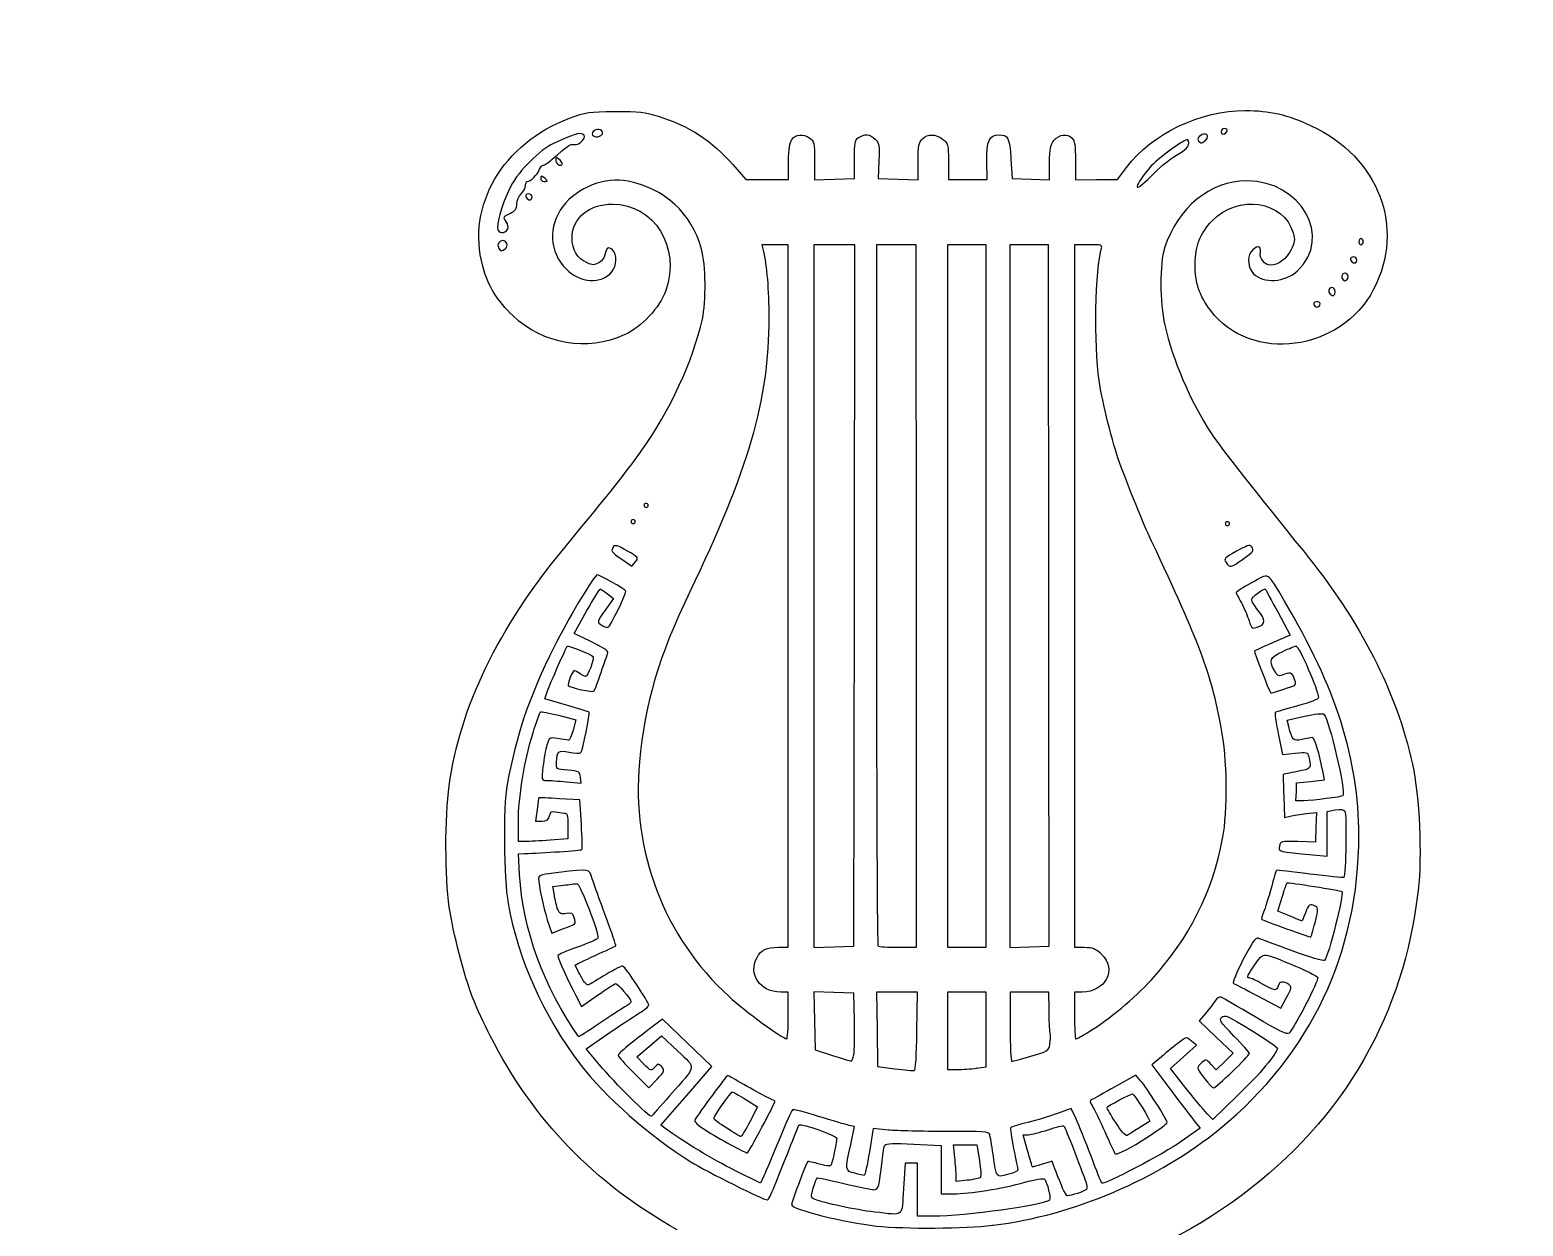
# Model space of a CAD drawing. Header units: millimetres. Extents: x 89 to 151, y 168 to 272.
# Drawn here: x 109.34 to 116.79, y 250.36 to 256.32 of the extents above; entities that cross this region are included whole.
import ezdxf

# ---------------------------------------------------------------- set-up
doc = ezdxf.new("R2010")
doc.units = ezdxf.units.MM
doc.layers.add('Layer_1', color=7, linetype='CONTINUOUS')

msp = doc.modelspace()

# ---------------------------------------------------------------- linework, layer by layer
at = {"layer": 'Layer_1', "color": 7}
for points in [[(112.19042, 255.800359), (112.19112, 255.800539)], [(115.20306, 255.774549), (115.20366, 255.774689)], [(115.3086, 255.817869), (115.3082, 255.818059)], [(115.05633, 255.698087), (115.05694, 255.698085)], [(111.99341, 255.6562), (111.99181, 255.6562)], [(112.84249, 255.651042), (112.90789, 255.575832), (113.01462, 255.575832), (113.1213, 255.575832), (113.1213, 255.664982)], [(113.2507, 255.671301), (113.2507, 255.574991), (113.3501, 255.578091), (113.4495, 255.581191), (113.4495, 255.675911)], [(113.5715, 255.669213), (113.5685, 255.581223), (113.6679, 255.578123), (113.7673, 255.575023), (113.7673, 255.666833)], [(113.91832, 255.666478), (113.91832, 255.575808), (114.01542, 255.575808), (114.11252, 255.575808), (114.11052, 255.667578)], [(114.22982, 255.680336), (114.23582, 255.580896), (114.32952, 255.577696), (114.42332, 255.574596), (114.42332, 255.659966)], [(114.55202, 255.67115), (114.55202, 255.57538), (114.65674, 255.575928), (114.76146, 255.576476), (114.80676, 255.636086)], [(111.84203, 255.489861), (111.84163, 255.489851)], [(111.71892, 255.328768), (111.72013, 255.328672)], [(113.07036, 251.746839), (113.11946, 251.746839), (113.11946, 253.49902), (113.11946, 255.251234), (113.05386, 255.251234), (112.98826, 255.251234), (112.99526, 255.223314)], [(113.75893, 253.498897), (113.75847, 255.251112), (113.65907, 255.251112), (113.55967, 255.251113), (113.55967, 253.505669)], [(114.41816, 254.796551), (114.41838, 255.251113), (114.32178, 255.251113), (114.22528, 255.251113), (114.22528, 253.498516), (114.22528, 251.745921), (114.32328, 251.749021), (114.42128, 251.752121), (114.42016, 253.046876)], [(114.61678, 255.251266), (114.54668, 255.251266), (114.54668, 253.499052), (114.54668, 251.746836), (114.59608, 251.746836)], [(111.70984, 255.231822), (111.70974, 255.232032)], [(115.95577, 255.174922), (115.95527, 255.174912)], [(115.91297, 255.094202), (115.91217, 255.094242)], [(115.77317, 254.957172), (115.77237, 254.957132)], [(115.84777, 255.017492), (115.84737, 255.017462)], [(112.3151, 253.724598), (112.3162, 253.724518)], [(112.2895, 253.682298), (112.34, 253.647088), (112.3574, 253.668828)], [(115.38801, 253.682598), (115.38691, 253.682618)], [(112.21768, 253.510567), (112.24828, 253.487137), (112.20678, 253.428297)], [(113.66747, 251.746654), (113.75977, 251.746654), (113.75893, 253.498897)], [(112.13838, 253.269909), (112.05118, 253.311389), (112.11368, 253.422736)], [(115.56299, 253.416614), (115.62359, 253.303788), (115.53519, 253.265098)], [(112.01409, 252.954698), (111.90471, 252.986768), (111.91881, 253.025298)], [(111.97371, 252.903834), (112.05931, 252.881744), (112.04691, 252.829554)], [(115.61617, 252.848776), (115.60817, 252.879366), (115.69497, 252.898866)], [(115.56365, 252.812466), (115.58565, 252.709253), (115.64805, 252.715353)], [(112.01361, 252.572673), (112.08671, 252.566173), (112.08371, 252.595643)], [(115.65417, 252.522549), (115.65417, 252.567089), (115.72467, 252.574289), (115.79497, 252.581489), (115.78697, 252.618679)], [(115.59125, 252.499863), (115.59425, 252.394696), (115.62315, 252.400696)], [(115.69207, 252.47812), (115.65177, 252.47792), (115.65417, 252.522549)], [(111.86753, 252.434298), (111.85953, 252.375888), (111.89023, 252.375888)], [(112.08782, 252.360946), (112.08082, 252.482838), (111.97877, 252.488038)], [(115.70365, 252.413376), (115.75465, 252.419976), (115.75165, 252.345776), (115.74865, 252.271586), (115.66125, 252.273886)], [(115.73544, 252.207736), (115.80764, 252.201036), (115.80764, 252.312922), (115.80764, 252.42493), (115.84684, 252.43183)], [(111.80811, 252.274568), (111.77351, 252.274507), (111.77351, 252.373547)], [(112.02043, 252.352008), (112.02043, 252.287468), (111.93163, 252.281068)], [(111.7795, 252.109547), (111.7735, 252.213664), (111.8042, 252.214436)], [(111.95302, 252.006424), (111.94602, 252.049504), (111.99802, 252.056204)], [(115.61974, 251.903163), (115.56114, 251.927693), (115.58324, 251.997133)], [(111.91782, 251.884464), (111.93972, 251.817984), (111.99562, 251.838884)], [(112.05784, 251.510512), (112.08874, 251.451892), (112.16814, 251.507412)], [(113.11938, 251.406565), (113.11938, 251.523346), (113.08128, 251.523346)], [(113.45001, 251.38115), (113.44701, 251.51828), (113.34741, 251.52138), (113.24781, 251.52448), (113.25081, 251.380196), (113.25381, 251.235907), (113.34021, 251.207927)], [(113.76138, 251.328664), (113.76438, 251.523362), (113.66186, 251.523362), (113.55934, 251.523362), (113.56234, 251.337983), (113.56534, 251.152606), (113.65174, 251.141236)], [(114.05769, 251.143827), (114.10729, 251.150227), (114.10729, 251.336766), (114.10729, 251.523303), (114.01079, 251.523303), (113.91429, 251.523303), (113.91429, 251.330305), (113.91429, 251.137308), (113.96159, 251.137308)], [(114.42027, 251.43448), (114.41944, 251.52337), (114.32284, 251.52337), (114.22624, 251.52337), (114.22624, 251.350688)], [(114.58528, 251.523383), (114.54718, 251.523383), (114.54718, 251.406568)], [(115.46317, 251.503343), (115.57594, 251.443323), (115.60484, 251.495903)], [(112.51007, 250.840417), (112.48477, 250.858827), (112.61203, 251.005521), (112.73926, 251.152212), (112.61547, 251.270502), (112.49171, 251.388793), (112.43261, 251.343613)], [(113.11991, 251.406533), (113.11938, 251.406565)], [(115.20034, 251.416678), (115.16944, 251.379618), (115.25444, 251.299108), (115.33944, 251.218598), (115.29664, 251.177308), (115.25384, 251.136018), (115.22884, 251.163068)], [(112.17874, 251.160527), (112.11164, 251.240077), (112.21935, 251.314567)], [(112.39992, 251.163776), (112.36362, 251.199666), (112.42592, 251.252506), (112.48822, 251.305336), (112.56862, 251.229456)], [(113.76164, 251.328467), (113.76138, 251.328664)], [(114.62078, 251.326594), (114.62091, 251.326595)], [(115.10991, 251.035648), (115.02591, 251.141535), (115.09131, 251.200325), (115.15671, 251.259115), (115.13111, 251.279395)], [(113.44701, 251.211357), (113.44701, 251.211007)], [(114.33034, 251.203576), (114.32937, 251.203607)], [(114.99091, 251.209618), (114.93301, 251.160018), (115.02771, 251.034352)], [(112.34792, 251.121836), (112.42432, 251.045696), (112.46502, 251.088806)], [(114.05819, 251.143708), (114.05769, 251.143827)], [(114.87857, 251.079554), (114.85327, 251.108234), (114.7514, 251.051874)], [(115.35859, 251.005254), (115.23737, 250.888516), (115.21537, 250.909136)], [(112.90727, 250.988504), (112.96697, 250.951344), (112.92797, 250.876764)], [(114.55501, 250.890448), (114.53001, 250.943308), (114.46201, 250.918028)], [(113.43125, 250.763933), (113.45085, 250.852973), (113.42265, 250.858573)], [(114.75327, 250.872404), (114.75314, 250.872422)], [(115.14786, 250.87668), (115.17346, 250.84466), (115.07916, 250.77762)], [(112.81317, 250.844184), (112.81327, 250.844182)], [(112.98798, 250.848909), (112.98859, 250.848882)], [(113.61945, 250.835361), (113.54315, 250.843461), (113.52445, 250.72617)], [(114.31328, 250.733412), (114.29178, 250.812142), (114.31738, 250.812142)], [(114.88078, 250.78114), (114.88109, 250.781142)], [(113.74551, 250.764906), (113.88163, 250.758006), (113.88163, 250.637662), (113.88163, 250.517317), (113.94443, 250.517317)], [(113.95016, 250.698932), (113.94316, 250.761382), (114.00186, 250.761382), (114.06046, 250.761382), (114.07276, 250.683322)], [(112.99802, 250.607243), (112.98132, 250.570153), (112.85341, 250.633803)], [(113.76383, 250.537902), (113.76383, 250.669952), (113.73303, 250.669952), (113.70233, 250.669952), (113.69433, 250.542981)], [(114.01286, 250.584522), (113.95666, 250.577922), (113.95716, 250.607152)], [(114.46858, 250.593712), (114.46768, 250.593752)], [(113.8434, 250.405579), (113.7639, 250.405579), (113.76383, 250.537902)], [(114.13692, 250.360181), (114.14189, 250.360184)]]:
    msp.add_lwpolyline(points, dxfattribs=at)
for points in [[(111.91681, 255.56987)], [(113.44969, 253.501597), (113.45169, 255.251273), (113.34962, 255.251273), (113.24757, 255.251273), (113.24757, 253.498677), (113.24757, 251.746081), (113.34697, 251.749181), (113.44637, 251.752281)], [(114.10753, 253.498898), (114.10753, 255.251113), (114.01103, 255.251113), (113.91443, 255.251113), (113.91443, 253.498898), (113.91443, 251.746684), (114.01103, 251.746684), (114.10753, 251.746684)], [(115.98748, 255.266362)], [(112.42128, 253.950914)], [(112.35648, 253.869654)], [(115.32091, 253.859514)]]:
    msp.add_lwpolyline(points, close=True, dxfattribs=at)
at = {"layer": 'Layer_1', "color": 1}
msp.add_open_spline([(121.03191, 271.867706), (108.898043, 271.867706), (97.958954, 259.685597), (93.315524, 241.001878)], degree=3, dxfattribs=at)
at = {"layer": 'Layer_1', "color": 7}
for points in [[(121.03191, 270.940979), (109.122938, 270.940979), (98.3866, 258.98466), (93.829234, 240.647235)], [(114.80676, 255.636086), (114.93459, 255.805695), (115.1749, 255.920942), (115.3999, 255.920576)], [(115.3999, 255.920576), (115.52049, 255.920379), (115.6099, 255.899696), (115.72848, 255.844626)], [(111.59595, 255.143414), (111.51375, 255.4467), (111.69555, 255.756997), (112.02825, 255.881988)], [(112.02825, 255.881988), (112.11215, 255.913388), (112.12425, 255.915228), (112.25632, 255.915648)], [(112.25632, 255.915648), (112.37458, 255.916041), (112.40729, 255.912348), (112.47019, 255.892578)], [(112.47019, 255.892578), (112.6256, 255.843348), (112.74104, 255.768443), (112.84249, 255.651042)], [(112.09356, 255.802342), (112.07776, 255.810842), (112.04836, 255.801559), (111.94858, 255.755752)], [(112.05285, 255.750872), (112.06655, 255.748772), (112.08215, 255.756372), (112.09275, 255.770822)], [(112.09275, 255.770822), (112.10755, 255.791132), (112.10755, 255.794892), (112.09356, 255.802342)], [(112.18812, 255.821189), (112.17492, 255.833949), (112.14182, 255.821544), (112.14182, 255.803659)], [(112.14182, 255.803659), (112.14182, 255.786999), (112.18022, 255.784549), (112.19042, 255.800359)], [(112.19112, 255.800539), (112.19512, 255.806539), (112.19312, 255.815899), (112.18812, 255.821189)], [(113.1213, 255.664982), (113.1213, 255.729232), (113.1263, 255.760452), (113.1378, 255.776716)], [(113.1378, 255.776716), (113.1573, 255.803086), (113.1922, 255.805816), (113.2265, 255.783416)], [(113.2265, 255.783416), (113.2485, 255.768976), (113.2507, 255.759326), (113.2507, 255.671301)], [(113.4495, 255.675911), (113.4495, 255.757931), (113.4515, 255.772571), (113.4704, 255.785107)], [(113.4704, 255.785107), (113.4998, 255.805367), (113.5262, 255.803167), (113.5527, 255.778407)], [(113.5527, 255.778407), (113.5727, 255.759547), (113.5749, 255.747527), (113.5715, 255.669213)], [(113.7673, 255.666833), (113.7673, 255.745083), (113.7703, 255.761633), (113.789, 255.778949)], [(113.789, 255.778949), (113.817, 255.805079), (113.8542, 255.804789), (113.88962, 255.778212)], [(113.88962, 255.778212), (113.91692, 255.758282), (113.91832, 255.752352), (113.91832, 255.666478)], [(114.11052, 255.667578), (114.10852, 255.767198), (114.12262, 255.799455), (114.16952, 255.799132)], [(114.16952, 255.799132), (114.21712, 255.798805), (114.22362, 255.784672), (114.22982, 255.680336)], [(114.42332, 255.659966), (114.42332, 255.730946), (114.42732, 255.749826), (114.44572, 255.772095)], [(114.44572, 255.772095), (114.47122, 255.802345), (114.51022, 255.807065), (114.53532, 255.782885)], [(114.53532, 255.782885), (114.54792, 255.770635), (114.55202, 255.744685), (114.55202, 255.67115)], [(115.11754, 255.756855), (115.11768, 255.777745), (115.11454, 255.778845), (115.09324, 255.768015)], [(115.20666, 255.800139), (115.19316, 255.813189), (115.15446, 255.786339), (115.16406, 255.770749)], [(115.16406, 255.770749), (115.17466, 255.754839), (115.18676, 255.756069), (115.20306, 255.774549)], [(115.20366, 255.774689), (115.21266, 255.784699), (115.21366, 255.793869), (115.20666, 255.800139)], [(115.2959, 255.830139), (115.2858, 255.830139), (115.279, 255.822939), (115.279, 255.814069)], [(115.279, 255.814069), (115.279, 255.796119), (115.3023, 255.799249), (115.3086, 255.817869)], [(115.3082, 255.818059), (115.3112, 255.824659), (115.3052, 255.830139), (115.2959, 255.830139)], [(115.72848, 255.844626), (116.06508, 255.688201), (116.19917, 255.336158), (116.03919, 255.028773)], [(111.94858, 255.755752), (111.87988, 255.724362), (111.77647, 255.621091), (111.73622, 255.54382)], [(111.94223, 255.677202), (112.01843, 255.745492), (112.03103, 255.753842), (112.05285, 255.750872)], [(115.09324, 255.768015), (115.04754, 255.745375), (114.94592, 255.664922), (114.91618, 255.628251)], [(114.92758, 255.591831), (114.96508, 255.630691), (115.02298, 255.678551), (115.05633, 255.698087)], [(115.05694, 255.698085), (115.10174, 255.724315), (115.11734, 255.739725), (115.11754, 255.756855)], [(111.81803, 255.566082), (111.83403, 255.566082), (111.86973, 255.601042), (111.87793, 255.624492)], [(111.87793, 255.624492), (111.88193, 255.637062), (111.89033, 255.647342), (111.89703, 255.647342)], [(111.89703, 255.647342), (111.90403, 255.647342), (111.92403, 255.660782), (111.94223, 255.677202)], [(111.97591, 255.67777), (111.96321, 255.68802), (111.96001, 255.68767), (111.96001, 255.67547)], [(111.96001, 255.67547), (111.96001, 255.66727), (111.96301, 255.65763), (111.96801, 255.6539)], [(111.96801, 255.6539), (111.97811, 255.6442), (111.99341, 255.6455), (111.99341, 255.6562)], [(111.99181, 255.6562), (111.99181, 255.661), (111.98381, 255.67079), (111.97591, 255.67777)], [(114.91618, 255.628251), (114.83498, 255.528371), (114.84348, 255.504072), (114.92758, 255.591831)], [(111.80903, 255.545762), (111.80903, 255.556942), (111.81303, 255.566082), (111.81803, 255.566082)], [(111.90081, 255.58637), (111.88801, 255.59672), (111.88491, 255.59607), (111.88491, 255.58267)], [(111.88491, 255.58267), (111.88491, 255.57347), (111.89291, 255.56617), (111.90081, 255.56617)], [(111.91681, 255.56987), (111.91681, 255.57217), (111.90881, 255.57947), (111.90081, 255.58637)], [(111.90081, 255.56617), (111.90981, 255.56617), (111.91681, 255.56797), (111.91681, 255.56987)], [(112.3205, 255.568253), (112.20548, 255.591053), (112.06829, 255.537893), (111.99586, 255.442425)], [(112.68712, 255.229405), (112.63722, 255.409003), (112.50382, 255.531883), (112.3205, 255.568253)], [(115.40665, 255.569634), (115.22498, 255.569894), (115.06135, 255.436288), (114.99702, 255.2352)], [(115.66009, 255.120948), (115.83702, 255.288249), (115.67809, 255.569242), (115.40665, 255.569634)], [(111.73622, 255.54382), (111.70192, 255.47735), (111.66892, 255.376726), (111.66892, 255.335368)], [(111.76563, 255.454582), (111.76563, 255.471252), (111.77583, 255.493912), (111.78733, 255.505132)], [(111.78733, 255.505132), (111.79883, 255.516312), (111.80903, 255.534582), (111.80903, 255.545762)], [(111.82563, 255.505071), (111.80903, 255.505071), (111.80413, 255.493051), (111.81663, 255.481361)], [(111.81663, 255.481361), (111.82853, 255.469681), (111.84203, 255.473961), (111.84203, 255.489861)], [(111.84163, 255.489851), (111.84163, 255.498251), (111.83363, 255.505071), (111.82563, 255.505071)], [(115.23428, 255.37033), (115.36326, 255.505333), (115.59205, 255.471205), (115.63793, 255.31011)], [(111.71413, 255.364082), (111.69723, 255.389902), (111.69763, 255.390752), (111.73393, 255.408602)], [(111.73393, 255.408602), (111.75913, 255.420762), (111.76563, 255.431262), (111.76563, 255.454582)], [(111.99586, 255.442425), (111.92106, 255.343555), (111.92756, 255.213787), (112.01146, 255.130137)], [(112.04149, 255.286142), (112.04149, 255.384002), (112.12589, 255.453896), (112.24322, 255.453928)], [(112.24322, 255.453928), (112.45139, 255.453979), (112.58443, 255.237514), (112.50867, 255.022095)], [(111.66892, 255.335368), (111.66892, 255.307618), (111.70862, 255.302358), (111.71892, 255.328768)], [(111.72013, 255.328672), (111.72413, 255.337872), (111.72095, 255.353722), (111.71413, 255.364082)], [(115.14938, 255.153829), (115.15017, 255.248699), (115.17288, 255.306238), (115.23428, 255.37033)], [(111.69644, 255.271442), (111.67754, 255.271442), (111.66674, 255.253852), (111.67404, 255.235422)], [(111.70974, 255.232032), (111.72414, 255.245982), (111.71574, 255.271442), (111.69644, 255.271442)], [(112.11679, 255.160414), (112.06619, 255.184034), (112.04149, 255.224864), (112.04149, 255.286142)], [(114.68198, 255.233496), (114.68698, 255.249176), (114.67998, 255.251266), (114.61678, 255.251266)], [(115.4744, 255.21358), (115.4824, 255.24895), (115.4519, 255.24961), (115.4274, 255.21478)], [(115.63793, 255.31011), (115.64813, 255.27492), (115.64693, 255.26301), (115.62673, 255.22396)], [(115.97698, 255.281582), (115.97098, 255.281582), (115.96628, 255.274682), (115.96628, 255.266362)], [(115.96628, 255.266362), (115.96628, 255.257962), (115.97128, 255.251142), (115.97698, 255.251142)], [(115.98748, 255.266362), (115.98748, 255.274762), (115.98248, 255.281582), (115.97698, 255.281582)], [(115.97698, 255.251142), (115.98298, 255.251142), (115.98748, 255.258042), (115.98748, 255.266362)], [(111.67404, 255.235422), (111.68204, 255.217752), (111.69354, 255.216592), (111.70984, 255.231822)], [(112.20549, 255.200333), (112.20349, 255.186383), (112.18989, 255.168863), (112.17489, 255.160753)], [(112.24329, 255.225303), (112.22309, 255.244413), (112.21089, 255.236123), (112.20549, 255.200333)], [(112.23929, 255.115747), (112.26579, 255.147147), (112.26789, 255.202517), (112.24329, 255.225303)], [(112.69112, 254.880031), (112.71112, 254.968481), (112.70862, 255.150677), (112.68712, 255.229405)], [(112.99526, 255.223314), (113.01256, 255.146364), (113.02276, 255.027722), (113.02276, 254.88557)], [(114.67038, 254.57413), (114.64358, 254.748891), (114.65118, 255.135783), (114.68198, 255.233496)], [(114.99702, 255.2352), (114.97152, 255.15648), (114.97202, 254.964761), (114.99784, 254.849205)], [(115.4274, 255.21478), (115.4069, 255.18525), (115.4136, 255.1354), (115.4407, 255.106328)], [(115.5257, 255.14875), (115.4967, 255.14875), (115.4681, 255.18452), (115.4744, 255.21358)], [(115.62673, 255.22396), (115.60433, 255.18047), (115.56153, 255.14875), (115.5257, 255.14875)], [(115.93937, 255.190132), (115.92277, 255.190132), (115.91787, 255.178112), (115.93037, 255.166422)], [(115.93037, 255.166422), (115.94227, 255.154752), (115.95577, 255.159022), (115.95577, 255.174922)], [(115.95527, 255.174912), (115.95527, 255.183312), (115.94727, 255.190132), (115.93937, 255.190132)], [(111.74759, 254.895885), (111.66739, 254.972165), (111.62233, 255.045831), (111.59595, 255.143414)], [(112.01146, 255.130137), (112.08206, 255.059557), (112.18707, 255.052957), (112.23929, 255.115747)], [(112.17489, 255.160753), (112.15099, 255.148273), (112.14359, 255.148223), (112.11679, 255.160414)], [(115.22698, 254.922251), (115.16918, 254.998431), (115.14848, 255.059982), (115.14938, 255.153829)], [(115.4407, 255.106328), (115.489, 255.056008), (115.59921, 255.063368), (115.66009, 255.120948)], [(115.89627, 255.108862), (115.88037, 255.108862), (115.87407, 255.087422), (115.88727, 255.075272)], [(115.91217, 255.094242), (115.91217, 255.102342), (115.90417, 255.108862), (115.89627, 255.108862)], [(116.03919, 255.028773), (115.8768, 254.716774), (115.42781, 254.657887), (115.22698, 254.922251)], [(115.83137, 255.037782), (115.81517, 255.037782), (115.80917, 255.016292), (115.82237, 255.003932)], [(115.84737, 255.017462), (115.84737, 255.028762), (115.83937, 255.037782), (115.83137, 255.037782)], [(115.88727, 255.075272), (115.89767, 255.065672), (115.91297, 255.077372), (115.91297, 255.094202)], [(112.50867, 255.022095), (112.47897, 254.937285), (112.38904, 254.841677), (112.30093, 254.800875)], [(115.75647, 254.966732), (115.74007, 254.966732), (115.73497, 254.954732), (115.74747, 254.943322)], [(115.74747, 254.943322), (115.75647, 254.935122), (115.77317, 254.944522), (115.77317, 254.957172)], [(115.77237, 254.957132), (115.77237, 254.962232), (115.76437, 254.966732), (115.75647, 254.966732)], [(115.82237, 255.003932), (115.83567, 254.991042), (115.84777, 254.997232), (115.84777, 255.017492)], [(112.30093, 254.800875), (112.11827, 254.716285), (111.89618, 254.754435), (111.74759, 254.895885)], [(112.3866, 254.222098), (112.5295, 254.422239), (112.64349, 254.668504), (112.69112, 254.880031)], [(113.02276, 254.88557), (113.02306, 254.480172), (112.91856, 254.118516), (112.62731, 253.517248)], [(114.99784, 254.849205), (115.03564, 254.678998), (115.12409, 254.472835), (115.22862, 254.310843)], [(114.42016, 253.046876), (114.41934, 253.759191), (114.41816, 254.546545), (114.41816, 254.796551)], [(114.77221, 254.164391), (114.73821, 254.259471), (114.68621, 254.465908), (114.67038, 254.57413)], [(115.22862, 254.310843), (115.26842, 254.249183), (115.46394, 253.999695), (115.68891, 253.723504)], [(111.99869, 253.73331), (112.24464, 254.031288), (112.30173, 254.103235), (112.3866, 254.222098)], [(114.93156, 253.773133), (114.89036, 253.860263), (114.8152, 254.045089), (114.77221, 254.164391)], [(112.41098, 253.961064), (112.40498, 253.961064), (112.40038, 253.956764), (112.40038, 253.950914)], [(112.40038, 253.950914), (112.40038, 253.945514), (112.40538, 253.940774), (112.41098, 253.940774)], [(112.42128, 253.950914), (112.42128, 253.956314), (112.41628, 253.961064), (112.41098, 253.961064)], [(112.41098, 253.940774), (112.41698, 253.940774), (112.42128, 253.945074), (112.42128, 253.950914)], [(112.34608, 253.879804), (112.34008, 253.879804), (112.33558, 253.875504), (112.33558, 253.869654)], [(112.33558, 253.869654), (112.33558, 253.864254), (112.34058, 253.859514), (112.34608, 253.859514)], [(112.35648, 253.869654), (112.35648, 253.875054), (112.35148, 253.879804), (112.34608, 253.879804)], [(112.34608, 253.859514), (112.35208, 253.859514), (112.35648, 253.863814), (112.35648, 253.869654)], [(115.31021, 253.869654), (115.30421, 253.869654), (115.29981, 253.865354), (115.29981, 253.859514)], [(115.29981, 253.859514), (115.29981, 253.854114), (115.30481, 253.849374), (115.31021, 253.849374)], [(115.32091, 253.859514), (115.32091, 253.864914), (115.31591, 253.869654), (115.31021, 253.869654)], [(115.31021, 253.849374), (115.31621, 253.849374), (115.32091, 253.853674), (115.32091, 253.859514)], [(115.27922, 252.843881), (115.22652, 253.120654), (115.17591, 253.255004), (114.93156, 253.773133)], [(111.42828, 252.552259), (111.48248, 252.945755), (111.67204, 253.337623), (111.99869, 253.73331)], [(112.2474, 253.745548), (112.2332, 253.723978), (112.2365, 253.718908), (112.2895, 253.682298)], [(112.3162, 253.724518), (112.2703, 253.750428), (112.2542, 253.755438), (112.2474, 253.745548)], [(112.3574, 253.668828), (112.3743, 253.689948), (112.3732, 253.691468), (112.3151, 253.724598)], [(115.35561, 253.722578), (115.29561, 253.689368), (115.29051, 253.684218), (115.30321, 253.666088)], [(115.43031, 253.745828), (115.42331, 253.756108), (115.40611, 253.750628), (115.35561, 253.722578)], [(115.38691, 253.682618), (115.44181, 253.720858), (115.44441, 253.724438), (115.43031, 253.745828)], [(115.68891, 253.723504), (115.97307, 253.374611), (116.1541, 253.021175), (116.23353, 252.660206)], [(115.30321, 253.666088), (115.32071, 253.639248), (115.32711, 253.640448), (115.38801, 253.682598)], [(115.59507, 253.473308), (115.50567, 253.62388), (115.52077, 253.615448), (115.43049, 253.564608)], [(112.16505, 253.603967), (112.13065, 253.567947), (112.02303, 253.387165), (111.95167, 253.244675)], [(112.30928, 253.523957), (112.30928, 253.531657), (112.16986, 253.608967), (112.16505, 253.603967)], [(115.43049, 253.564608), (115.38789, 253.540678), (115.35359, 253.519418), (115.35359, 253.517318)], [(115.43049, 253.480488), (115.4302, 253.492158), (115.49309, 253.540358), (115.49919, 253.533088)], [(112.11368, 253.422736), (112.14768, 253.483966), (112.17878, 253.534061), (112.18148, 253.534037)], [(112.18148, 253.534037), (112.18448, 253.534016), (112.20078, 253.523427), (112.21768, 253.510567)], [(112.22098, 253.343407), (112.23208, 253.345807), (112.30928, 253.502793), (112.30928, 253.523957)], [(112.62731, 253.517248), (112.47514, 253.203005), (112.40282, 252.958391), (112.37746, 252.672144)], [(113.55967, 253.505669), (113.55967, 252.545676), (113.56267, 251.75718), (113.56767, 251.753454)], [(115.35359, 253.517318), (115.35359, 253.515018), (115.36479, 253.491928), (115.37959, 253.465588)], [(115.37959, 253.465588), (115.39339, 253.439258), (115.41069, 253.398838), (115.41849, 253.375838)], [(115.46219, 253.428568), (115.44479, 253.450498), (115.43069, 253.473888), (115.43049, 253.480488)], [(115.49919, 253.533088), (115.50119, 253.530888), (115.52919, 253.478678), (115.56299, 253.416614)], [(115.96565, 252.305983), (115.96565, 252.684149), (115.85218, 253.041575), (115.59507, 253.473308)], [(112.20678, 253.428297), (112.16668, 253.371197), (112.16598, 253.368997), (112.18628, 253.354997)], [(115.46299, 253.345068), (115.50229, 253.359078), (115.50199, 253.378578), (115.46219, 253.428568)], [(112.18628, 253.354997), (112.19728, 253.346997), (112.21388, 253.341847), (112.22098, 253.343407)], [(115.41849, 253.375838), (115.43099, 253.335138), (115.43229, 253.334298), (115.46299, 253.345068)], [(111.95167, 253.244675), (111.82775, 252.997126), (111.76232, 252.805603), (111.71748, 252.559026)], [(111.91881, 253.025298), (111.93301, 253.064108), (112.01111, 253.241286), (112.01731, 253.248489)], [(112.01731, 253.248489), (112.02231, 253.254389), (112.13898, 253.207729), (112.14606, 253.196889)], [(112.22028, 253.216219), (112.22328, 253.223619), (112.19128, 253.244709), (112.13838, 253.269909)], [(115.53519, 253.265098), (115.48669, 253.243838), (115.44609, 253.225818), (115.44509, 253.225078)], [(115.58695, 253.222574), (115.61905, 253.237714), (115.64865, 253.250094), (115.65155, 253.250094)], [(115.65155, 253.250094), (115.66705, 253.250094), (115.76423, 253.028634), (115.76423, 252.992711)], [(112.14606, 253.196889), (112.15406, 253.185639), (112.11956, 253.097339), (112.10846, 253.097339)], [(112.18618, 253.117639), (112.20198, 253.165139), (112.21728, 253.209499), (112.22028, 253.216219)], [(115.44509, 253.225078), (115.44209, 253.223378), (115.51839, 253.023736), (115.52459, 253.017034)], [(115.54435, 253.126854), (115.51595, 253.178714), (115.52195, 253.192564), (115.58695, 253.222574)], [(112.05146, 253.127489), (112.04346, 253.127845), (112.01696, 253.057389), (112.02236, 253.051979)], [(112.07966, 253.112259), (112.06866, 253.120559), (112.05526, 253.127339), (112.05146, 253.127489)], [(112.10846, 253.097339), (112.10446, 253.097339), (112.09146, 253.104039), (112.07966, 253.112259)], [(112.15018, 253.023629), (112.15418, 253.027629), (112.17028, 253.070139), (112.18618, 253.117639)], [(115.57895, 253.103114), (115.56615, 253.098114), (115.55615, 253.104414), (115.54435, 253.126854)], [(115.64385, 253.087994), (115.63265, 253.119644), (115.62565, 253.121204), (115.57895, 253.103114)], [(112.02236, 253.051979), (112.03366, 253.041669), (112.14423, 253.017199), (112.15018, 253.023629)], [(115.52459, 253.017034), (115.52759, 253.013234), (115.55509, 253.020834), (115.63225, 253.047904)], [(115.63225, 253.047904), (115.65385, 253.055404), (115.65495, 253.059414), (115.64385, 253.087994)], [(112.12671, 252.919698), (112.12471, 252.921498), (112.07461, 252.937048), (112.01409, 252.954698)], [(115.65952, 252.950481), (115.60192, 252.934671), (115.55194, 252.920401), (115.54845, 252.918721)], [(115.76423, 252.992711), (115.76423, 252.984311), (115.72433, 252.968231), (115.65952, 252.950481)], [(111.84661, 252.815829), (111.86361, 252.870529), (111.88011, 252.917675), (111.88331, 252.920594)], [(111.88331, 252.920594), (111.88631, 252.923694), (111.92761, 252.916194), (111.97371, 252.903834)], [(112.08481, 252.717893), (112.09381, 252.727293), (112.13241, 252.914813), (112.12671, 252.919698)], [(115.54845, 252.918721), (115.54545, 252.916921), (115.55145, 252.869231), (115.56365, 252.812466)], [(115.69497, 252.898866), (115.74767, 252.910826), (115.78487, 252.914726), (115.79117, 252.908906)], [(115.79117, 252.908906), (115.81807, 252.883416), (115.90283, 252.518806), (115.88577, 252.50281)], [(111.77351, 252.373547), (111.77351, 252.493842), (111.80421, 252.681546), (111.84661, 252.815829)], [(111.96951, 252.788354), (111.92851, 252.794454), (111.92741, 252.793754), (111.91591, 252.755554)], [(112.04691, 252.829554), (112.03891, 252.800854), (112.02901, 252.778384), (112.02231, 252.779654)], [(115.28622, 252.290283), (115.31262, 252.424231), (115.30952, 252.690939), (115.27922, 252.843881)], [(115.68197, 252.783346), (115.63697, 252.773546), (115.63327, 252.778246), (115.61617, 252.848776)], [(115.73417, 252.792746), (115.72717, 252.792614), (115.70447, 252.788646), (115.68197, 252.783346)], [(115.78697, 252.618679), (115.76947, 252.711899), (115.74437, 252.792968), (115.73417, 252.792746)], [(111.91591, 252.755554), (111.90891, 252.734054), (111.90051, 252.685634), (111.89631, 252.647903)], [(111.96341, 252.668433), (111.96641, 252.727193), (111.97141, 252.730783), (112.02691, 252.719493)], [(112.02231, 252.779654), (112.01531, 252.780954), (111.99231, 252.784654), (111.96951, 252.788354)], [(112.02691, 252.719493), (112.05501, 252.714093), (112.08031, 252.713293), (112.08481, 252.717893)], [(115.64805, 252.715353), (115.70625, 252.720953), (115.71085, 252.719853), (115.71555, 252.698803)], [(111.89631, 252.647903), (111.88831, 252.580463), (111.88931, 252.579343), (111.91461, 252.579273)], [(112.02081, 252.630193), (111.96201, 252.635093), (111.96171, 252.635193), (111.96341, 252.668433)], [(112.37746, 252.672144), (112.33756, 252.2226), (112.49871, 251.800577), (112.82459, 251.500676)], [(115.71555, 252.698803), (115.72955, 252.636353), (115.73055, 252.637663), (115.65785, 252.623423)], [(116.23353, 252.660206), (116.26793, 252.502334), (116.28183, 252.199045), (116.26153, 252.030425)], [(111.91461, 252.579273), (111.92841, 252.579232), (111.97331, 252.575973), (112.01361, 252.572673)], [(112.08371, 252.595643), (112.08071, 252.623443), (112.07671, 252.625423), (112.02081, 252.630193)], [(115.58825, 252.607523), (115.58779, 252.606023), (115.58896, 252.557683), (115.59125, 252.499863)], [(115.65785, 252.623423), (115.61995, 252.616023), (115.58865, 252.608903), (115.58825, 252.607523)], [(111.42904, 251.947429), (111.40704, 252.095354), (111.40664, 252.397689), (111.42828, 252.552259)], [(111.71748, 252.559026), (111.69678, 252.445346), (111.69998, 252.09167), (111.72248, 251.964797)], [(115.88577, 252.50281), (115.87877, 252.49651), (115.73706, 252.47836), (115.69207, 252.47812)], [(111.87553, 252.492938), (111.87488, 252.49282), (111.87153, 252.466448), (111.86753, 252.434298)], [(111.97877, 252.488038), (111.92277, 252.491138), (111.87616, 252.493038), (111.87553, 252.492938)], [(111.92843, 252.402338), (111.93443, 252.423578), (111.93983, 252.427628), (111.95903, 252.422778)], [(111.95903, 252.422778), (111.97173, 252.419278), (111.99073, 252.416778), (112.00163, 252.416678)], [(115.84684, 252.43183), (115.87464, 252.43653), (115.88914, 252.43493), (115.89604, 252.42543)], [(115.89604, 252.42543), (115.90614, 252.41231), (115.90104, 252.105216), (115.89004, 252.095715)], [(111.89023, 252.375888), (111.91513, 252.375888), (111.92253, 252.381288), (111.92843, 252.402338)], [(112.00163, 252.416678), (112.01733, 252.41656), (112.02043, 252.406658), (112.02043, 252.352008)], [(112.09082, 252.234396), (112.09382, 252.237196), (112.09162, 252.293886), (112.08782, 252.360946)], [(115.62315, 252.400696), (115.63875, 252.404296), (115.67465, 252.409896), (115.70365, 252.413376)], [(111.93163, 252.281068), (111.88293, 252.277368), (111.82731, 252.274568), (111.80811, 252.274568)], [(114.93069, 251.584517), (115.12183, 251.795486), (115.23263, 252.015462), (115.28622, 252.290283)], [(115.27489, 250.844147), (115.72645, 251.213811), (115.96565, 251.720048), (115.96565, 252.305983)], [(115.66125, 252.273886), (115.57605, 252.276186), (115.57365, 252.275586), (115.56935, 252.251196)], [(111.8042, 252.214436), (111.8902, 252.216736), (112.08727, 252.230336), (112.09082, 252.234396)], [(115.56935, 252.251196), (115.56335, 252.223796), (115.56435, 252.223626), (115.73544, 252.207736)], [(112.14187, 252.089129), (112.12677, 252.139079), (112.13027, 252.138429), (111.97557, 252.120519)], [(115.55461, 252.130625), (115.55261, 252.128825), (115.54131, 252.088845), (115.52781, 252.041575)], [(115.72144, 252.112335), (115.63194, 252.124085), (115.55641, 252.132335), (115.55461, 252.130625)], [(112.07338, 251.301092), (111.89998, 251.548955), (111.79484, 251.838214), (111.7795, 252.109547)], [(111.97557, 252.120519), (111.89507, 252.111019), (111.87416, 252.105379), (111.87422, 252.092599)], [(111.87422, 252.092599), (111.87441, 252.056269), (111.89742, 251.946794), (111.91782, 251.884464)], [(111.99802, 252.056204), (112.02702, 252.059904), (112.05682, 252.063704), (112.06532, 252.064704)], [(112.06532, 252.064704), (112.07992, 252.066504), (112.17821, 251.812151), (112.17034, 251.792137)], [(112.20977, 251.90075), (112.17997, 251.98062), (112.14957, 252.065385), (112.14187, 252.089129)], [(115.58324, 251.997133), (115.59484, 252.035313), (115.60614, 252.067503), (115.60734, 252.068593)], [(115.60734, 252.068593), (115.61034, 252.071893), (115.87626, 252.030013), (115.88082, 252.025733)], [(115.89004, 252.095715), (115.88804, 252.092915), (115.81144, 252.100415), (115.72144, 252.112335)], [(111.96992, 251.936334), (111.96392, 251.951214), (111.95662, 251.982734), (111.95302, 252.006424)], [(115.52781, 252.041575), (115.51541, 251.994295), (115.49811, 251.940681), (115.49001, 251.922443)], [(115.88082, 252.025733), (115.89252, 252.014243), (115.81542, 251.703383), (115.79492, 251.681602)], [(116.26153, 252.030425), (116.22273, 251.711463), (116.13832, 251.448915), (115.9907, 251.187571)], [(111.5467, 251.492415), (111.502, 251.609454), (111.4477, 251.820441), (111.42904, 251.947429)], [(111.72248, 251.964797), (111.77238, 251.685877), (111.89804, 251.405428), (112.08064, 251.165156)], [(112.01302, 251.915334), (111.98502, 251.910234), (111.97982, 251.912934), (111.96992, 251.936334)], [(112.05232, 251.894334), (112.04532, 251.918034), (112.04122, 251.920604), (112.01302, 251.915334)], [(112.25977, 251.753306), (112.26177, 251.754606), (112.23937, 251.820896), (112.20977, 251.90075)], [(115.49001, 251.922443), (115.48201, 251.904223), (115.47911, 251.887273), (115.48201, 251.884783)], [(115.68194, 251.878633), (115.67994, 251.878633), (115.65234, 251.889663), (115.61974, 251.903163)], [(115.69934, 251.919263), (115.69134, 251.896903), (115.68394, 251.878633), (115.68194, 251.878633)], [(115.75144, 251.950683), (115.72384, 251.966913), (115.71334, 251.960383), (115.69934, 251.919263)], [(115.74744, 251.869593), (115.76304, 251.930543), (115.76364, 251.943183), (115.75144, 251.950683)], [(111.99562, 251.838884), (112.06402, 251.864424), (112.06162, 251.861474), (112.05232, 251.894334)], [(115.48201, 251.884783), (115.49001, 251.880383), (115.72075, 251.797413), (115.72574, 251.797413)], [(115.72574, 251.797413), (115.72774, 251.797413), (115.73644, 251.829903), (115.74744, 251.869593)], [(112.17034, 251.792137), (112.16734, 251.786737), (112.12184, 251.766427), (112.06834, 251.747417)], [(112.15644, 251.705966), (112.21084, 251.730786), (112.25756, 251.752096), (112.25977, 251.753306)], [(113.56767, 251.753454), (113.57167, 251.749754), (113.61657, 251.746654), (113.66747, 251.746654)], [(115.46275, 251.792052), (115.45095, 251.796152), (115.43215, 251.769472), (115.38775, 251.68431)], [(115.63274, 251.729402), (115.54794, 251.760732), (115.47179, 251.788912), (115.46275, 251.792052)], [(112.06834, 251.747417), (112.01474, 251.728427), (111.97034, 251.709767), (111.97034, 251.705997)], [(111.97034, 251.705997), (111.97034, 251.693997), (112.02484, 251.571277), (112.05784, 251.510512)], [(112.05704, 251.657516), (112.05704, 251.659416), (112.10214, 251.681136), (112.15644, 251.705966)], [(113.08128, 251.523346), (112.97919, 251.523346), (112.91828, 251.613006), (112.9638, 251.696229)], [(112.9638, 251.696229), (112.985, 251.734789), (113.0107, 251.746839), (113.07036, 251.746839)], [(114.68248, 251.712316), (114.76108, 251.637986), (114.70208, 251.523383), (114.58528, 251.523383)], [(114.59608, 251.746836), (114.63808, 251.746836), (114.65088, 251.741736), (114.68248, 251.712316)], [(115.38775, 251.68431), (115.35585, 251.62189), (115.33415, 251.569157), (115.33965, 251.567103)], [(115.43534, 251.641993), (115.49384, 251.727213), (115.47404, 251.724873), (115.62262, 251.664083)], [(115.79492, 251.681602), (115.78992, 251.676602), (115.72062, 251.696932), (115.63274, 251.729402)], [(112.08474, 251.603346), (112.07004, 251.631286), (112.05704, 251.655656), (112.05704, 251.657516)], [(112.12504, 251.559916), (112.11604, 251.555216), (112.10254, 251.569936), (112.08474, 251.603346)], [(112.21204, 251.611606), (112.17164, 251.587236), (112.13264, 251.563956), (112.12504, 251.559916)], [(112.29504, 251.652826), (112.29004, 251.654626), (112.25254, 251.635976), (112.21204, 251.611606)], [(112.42349, 251.458199), (112.42352, 251.472789), (112.30745, 251.64867), (112.29504, 251.652826)], [(115.41944, 251.594213), (115.40484, 251.594213), (115.40664, 251.599013), (115.43534, 251.641993)], [(115.62262, 251.664083), (115.69522, 251.634233), (115.75755, 251.604003), (115.76045, 251.596893)], [(112.16814, 251.507412), (112.21214, 251.537962), (112.25274, 251.564212), (112.25784, 251.565792)], [(112.25784, 251.565792), (112.26824, 251.568792), (112.33494, 251.489912), (112.33494, 251.474452)], [(114.62091, 251.326595), (114.71541, 251.383575), (114.85008, 251.495542), (114.93069, 251.584517)], [(115.33965, 251.567103), (115.34565, 251.564903), (115.40135, 251.536373), (115.46317, 251.503343)], [(115.48474, 251.563723), (115.45484, 251.580473), (115.42544, 251.594213), (115.41944, 251.594213)], [(115.56304, 251.553583), (115.55504, 251.526903), (115.54974, 251.527723), (115.48474, 251.563723)], [(115.61594, 251.561183), (115.59004, 251.579773), (115.56864, 251.576713), (115.56304, 251.553583)], [(115.60484, 251.495903), (115.63134, 251.543653), (115.63254, 251.549623), (115.61594, 251.561183)], [(115.76045, 251.596893), (115.76645, 251.582103), (115.64043, 251.337268), (115.61759, 251.319338)], [(111.6334, 251.304496), (111.6023, 251.365956), (111.5633, 251.450515), (111.5467, 251.492415)], [(112.33494, 251.474452), (112.33494, 251.470152), (112.32144, 251.458622), (112.30434, 251.449132)], [(112.37519, 251.417839), (112.40219, 251.433679), (112.42349, 251.451829), (112.42349, 251.458199)], [(112.82459, 251.500676), (112.90269, 251.428786), (113.09129, 251.290446), (113.11191, 251.289923)], [(115.24814, 251.478328), (115.23914, 251.464788), (115.21784, 251.437078), (115.20034, 251.416678)], [(115.27884, 251.497538), (115.26984, 251.500838), (115.25674, 251.492338), (115.24814, 251.478328)], [(115.44817, 251.399858), (115.36287, 251.450618), (115.28705, 251.494588), (115.27884, 251.497538)], [(112.30434, 251.449132), (112.28754, 251.439532), (112.22914, 251.401662), (112.17463, 251.364762)], [(112.21935, 251.314567), (112.27855, 251.355547), (112.34873, 251.402027), (112.37519, 251.417839)], [(113.11191, 251.289923), (113.11591, 251.289812), (113.11991, 251.342273), (113.11991, 251.406533)], [(113.44701, 251.211007), (113.45001, 251.229147), (113.45201, 251.305727), (113.45001, 251.38115)], [(114.42627, 251.320207), (114.42327, 251.334167), (114.42027, 251.385607), (114.42027, 251.43448)], [(114.54718, 251.406568), (114.54718, 251.342328), (114.55018, 251.289754), (114.55318, 251.289754)], [(115.34281, 251.30437), (115.27361, 251.37431), (115.26781, 251.38377), (115.28231, 251.39779)], [(115.28231, 251.39779), (115.29681, 251.4118), (115.31181, 251.40529), (115.4289, 251.33371)], [(115.61759, 251.319338), (115.60609, 251.309838), (115.57059, 251.326338), (115.44817, 251.399858)], [(112.56562, 250.337738), (112.15009, 250.571234), (111.85083, 250.881567), (111.6334, 251.304496)], [(112.17463, 251.364762), (112.12063, 251.327852), (112.07473, 251.299212), (112.07338, 251.301092)], [(112.43261, 251.343613), (112.31527, 251.253863), (112.27152, 251.216927), (112.27152, 251.207536)], [(113.74834, 251.131736), (113.75534, 251.133036), (113.75974, 251.209016), (113.76164, 251.328467)], [(114.22624, 251.350688), (114.22624, 251.255698), (114.22924, 251.178006), (114.23424, 251.178006)], [(114.42427, 251.262017), (114.42727, 251.280077), (114.42827, 251.306247), (114.42627, 251.320207)], [(114.55318, 251.289754), (114.55618, 251.289754), (114.58628, 251.306354), (114.62078, 251.326594)], [(115.41951, 251.21709), (115.41951, 251.22209), (115.38531, 251.26157), (115.34281, 251.30437)], [(115.4289, 251.33371), (115.5, 251.28987), (115.55907, 251.24939), (115.5591, 251.24375)], [(112.56862, 251.229456), (112.66222, 251.140766), (112.66642, 251.162726), (112.52812, 251.006566)], [(114.32937, 251.203607), (114.41377, 251.227827), (114.41857, 251.230937), (114.42427, 251.262017)], [(115.07771, 251.279438), (115.06231, 251.268318), (115.02351, 251.236908), (114.99091, 251.209618)], [(115.13111, 251.279395), (115.10551, 251.299635), (115.10541, 251.299635), (115.07771, 251.279438)], [(115.5591, 251.24375), (115.55925, 251.21862), (115.4703, 251.112672), (115.35859, 251.005254)], [(112.08064, 251.165156), (112.20316, 251.003948), (112.42928, 250.804323), (112.63331, 250.677281)], [(112.43712, 250.903223), (112.43012, 250.895323), (112.25319, 251.071807), (112.17874, 251.160527)], [(112.27152, 251.207536), (112.27152, 251.202436), (112.30562, 251.163696), (112.34792, 251.121836)], [(112.45352, 251.148396), (112.43632, 251.128106), (112.43562, 251.128306), (112.39992, 251.163776)], [(112.48832, 251.150496), (112.47152, 251.168466), (112.47022, 251.168406), (112.45352, 251.148396)], [(113.34021, 251.207927), (113.38781, 251.192547), (113.42931, 251.179567), (113.43341, 251.179147)], [(113.43341, 251.179147), (113.43741, 251.17871), (113.44381, 251.193207), (113.44701, 251.211357)], [(114.23424, 251.178006), (114.23824, 251.178006), (114.28194, 251.189506), (114.33034, 251.203576)], [(115.9907, 251.187571), (115.69919, 250.671629), (115.13564, 250.252261), (114.52818, 250.099277)], [(115.18284, 251.172268), (115.17174, 251.162368), (115.16174, 251.150278), (115.16174, 251.145338)], [(115.22884, 251.163068), (115.20484, 251.189148), (115.20304, 251.189458), (115.18284, 251.172268)], [(115.24124, 251.046158), (115.25324, 251.045647), (115.41951, 251.204623), (115.41951, 251.21709)], [(112.46502, 251.088806), (112.50312, 251.129196), (112.50462, 251.133056), (112.48832, 251.150496)], [(112.8166, 251.10675), (112.8116, 251.10675), (112.67558, 250.922458), (112.65355, 250.886374)], [(112.8984, 251.06227), (112.8563, 251.08674), (112.8198, 251.10675), (112.8166, 251.10675)], [(113.65174, 251.141236), (113.69934, 251.135036), (113.74204, 251.130786), (113.74834, 251.131736)], [(113.96159, 251.137308), (113.98769, 251.137308), (114.03039, 251.140408), (114.05819, 251.143708)], [(115.00975, 250.874702), (115.00975, 250.886502), (114.90737, 251.046407), (114.87857, 251.079554)], [(115.16174, 251.145338), (115.16174, 251.131858), (115.23014, 251.046618), (115.24124, 251.046158)], [(112.52812, 251.006566), (112.48002, 250.952496), (112.43932, 250.906003), (112.43712, 250.903223)], [(112.74847, 250.892242), (112.74847, 250.903062), (112.83337, 251.024663), (112.84057, 251.025194)], [(112.84057, 251.025194), (112.84357, 251.025434), (112.87367, 251.008914), (112.90727, 250.988504)], [(113.01209, 251.00002), (112.99139, 251.00982), (112.94059, 251.0378), (112.8984, 251.06227)], [(114.7514, 251.051874), (114.6955, 251.020884), (114.64272, 250.991734), (114.63446, 250.987144)], [(114.70864, 250.947752), (114.70864, 250.953152), (114.82657, 251.015312), (114.83718, 251.015312)], [(114.83718, 251.015312), (114.84518, 251.015312), (114.92708, 250.883499), (114.92238, 250.879364)], [(115.02771, 251.034352), (115.07961, 250.965232), (115.13398, 250.894284), (115.14786, 250.87668)], [(115.21537, 250.909136), (115.20387, 250.920496), (115.15587, 250.977426), (115.10991, 251.035648)], [(112.98859, 250.848882), (113.02559, 250.919372), (113.05509, 250.978199), (113.05309, 250.97964)], [(113.05309, 250.97964), (113.05109, 250.98114), (113.03299, 250.99028), (113.01209, 251.00002)], [(113.14022, 250.935793), (113.13622, 250.932093), (113.10682, 250.864743), (113.07362, 250.786537)], [(113.27095, 250.903573), (113.20295, 250.925183), (113.14418, 250.939663), (113.14022, 250.935793)], [(114.63446, 250.987144), (114.62206, 250.980044), (114.62246, 250.974934), (114.63646, 250.953854)], [(114.63646, 250.953854), (114.64646, 250.940164), (114.67366, 250.883254), (114.69846, 250.827379)], [(114.75314, 250.872422), (114.72854, 250.911082), (114.70864, 250.944972), (114.70864, 250.947752)], [(112.65355, 250.886374), (112.64855, 250.878774), (112.66925, 250.859264), (112.70825, 250.834214)], [(112.81327, 250.844182), (112.77807, 250.866422), (112.74847, 250.888072), (112.74847, 250.892242)], [(112.92797, 250.876764), (112.90627, 250.835744), (112.88617, 250.802514), (112.88287, 250.802974)], [(113.13245, 250.760966), (113.15315, 250.813946), (113.17205, 250.859236), (113.17465, 250.861566)], [(113.17465, 250.861566), (113.18365, 250.870266), (113.362, 250.806616), (113.362, 250.794736)], [(113.42265, 250.858573), (113.40745, 250.861873), (113.33855, 250.881963), (113.27095, 250.903573)], [(114.31528, 250.873578), (114.27168, 250.863018), (114.23338, 250.851648), (114.22958, 250.848238)], [(114.46201, 250.918028), (114.42481, 250.904138), (114.3586, 250.884138), (114.31528, 250.873578)], [(114.41548, 250.837142), (114.45558, 250.850882), (114.49118, 250.858912), (114.49498, 250.854922)], [(114.49498, 250.854922), (114.49798, 250.851122), (114.51988, 250.799702), (114.54218, 250.741031)], [(114.63001, 250.705626), (114.60211, 250.778206), (114.56821, 250.861369), (114.55501, 250.890448)], [(114.80947, 250.808874), (114.80147, 250.805074), (114.77987, 250.829504), (114.75327, 250.872404)], [(114.92238, 250.879364), (114.91438, 250.873764), (114.82164, 250.815564), (114.80947, 250.808874)], [(114.88109, 250.781142), (114.96909, 250.836272), (115.00975, 250.865812), (115.00975, 250.874702)], [(112.85341, 250.633803), (112.7429, 250.688793), (112.59438, 250.77816), (112.51007, 250.840417)], [(112.70825, 250.834214), (112.76955, 250.794944), (112.9042, 250.72112), (112.91518, 250.72089)], [(112.88287, 250.802974), (112.87987, 250.803408), (112.84847, 250.821944), (112.81317, 250.844184)], [(112.91518, 250.72089), (112.91818, 250.720826), (112.95098, 250.77842), (112.98798, 250.848909)], [(113.07362, 250.786537), (113.04152, 250.708327), (113.00662, 250.62764), (112.99802, 250.607243)], [(113.362, 250.794736), (113.362, 250.781486), (113.3418, 250.682736), (113.3345, 250.662456)], [(113.90774, 250.828461), (113.79119, 250.827842), (113.66146, 250.831161), (113.61945, 250.835361)], [(114.12458, 250.813241), (114.12058, 250.827641), (114.09418, 250.829461), (113.90774, 250.828461)], [(114.14148, 250.715621), (114.13448, 250.760321), (114.12758, 250.804241), (114.12458, 250.813241)], [(114.14189, 250.360184), (114.54617, 250.410824), (114.96318, 250.588952), (115.27489, 250.844147)], [(114.22958, 250.848238), (114.22658, 250.844638), (114.23258, 250.797628), (114.24358, 250.743309)], [(114.31738, 250.812142), (114.33098, 250.812142), (114.37548, 250.823402), (114.41548, 250.837142)], [(114.69846, 250.827379), (114.72326, 250.771509), (114.74576, 250.72239), (114.74796, 250.71822)], [(114.74796, 250.71822), (114.75396, 250.70882), (114.80136, 250.73161), (114.88078, 250.78114)], [(113.01572, 250.486842), (113.02372, 250.486842), (113.04462, 250.535572), (113.13245, 250.760966)], [(113.45095, 250.619583), (113.40315, 250.632073), (113.40295, 250.635753), (113.43125, 250.763933)], [(113.52445, 250.72617), (113.51405, 250.66164), (113.50245, 250.608904), (113.49845, 250.608933)], [(113.58756, 250.681636), (113.59156, 250.718786), (113.59806, 250.754326), (113.60186, 250.760606)], [(113.60186, 250.760606), (113.60786, 250.768806), (113.64946, 250.770206), (113.74551, 250.764906)], [(114.21398, 250.613302), (114.15478, 250.599032), (114.15958, 250.592742), (114.14148, 250.715621)], [(114.24358, 250.743309), (114.25488, 250.688969), (114.26458, 250.640256), (114.26458, 250.635032)], [(114.33768, 250.652042), (114.33568, 250.653642), (114.32578, 250.690112), (114.31328, 250.733412)], [(114.54218, 250.741031), (114.56438, 250.682351), (114.59028, 250.614736), (114.59898, 250.590732)], [(115.07916, 250.77762), (114.99646, 250.71907), (114.69436, 250.560292), (114.68401, 250.570092)], [(112.63331, 250.677281), (112.71511, 250.626461), (112.99527, 250.486842), (113.01572, 250.486842)], [(113.2168, 250.678126), (113.2088, 250.669826), (113.1359, 250.476044), (113.1359, 250.463506)], [(113.2751, 250.665856), (113.245, 250.674456), (113.2186, 250.679926), (113.2168, 250.678126)], [(113.3345, 250.662456), (113.3315, 250.652956), (113.3173, 250.653756), (113.2751, 250.665856)], [(113.54696, 250.53793), (113.56966, 250.53793), (113.57446, 250.55384), (113.58756, 250.681636)], [(113.95716, 250.607152), (113.95716, 250.623272), (113.95416, 250.664572), (113.95016, 250.698932)], [(114.07276, 250.683322), (114.08076, 250.640382), (114.08176, 250.602112), (114.07776, 250.598242)], [(114.26458, 250.635032), (114.26458, 250.629932), (114.24158, 250.620022), (114.21398, 250.613302)], [(114.38638, 250.664752), (114.36078, 250.656252), (114.33868, 250.650592), (114.33768, 250.652042)], [(114.43458, 250.680082), (114.43373, 250.680082), (114.41188, 250.673182), (114.38638, 250.664752)], [(114.46768, 250.593752), (114.45038, 250.641252), (114.43578, 250.680082), (114.43458, 250.680082)], [(114.68401, 250.570092), (114.68101, 250.572192), (114.65701, 250.633062), (114.63001, 250.705626)], [(113.24428, 250.54576), (113.25228, 250.57128), (113.26068, 250.59389), (113.26308, 250.59597)], [(113.26308, 250.59597), (113.26508, 250.59827), (113.32558, 250.58587), (113.39667, 250.56886)], [(113.39667, 250.56886), (113.46747, 250.55185), (113.53556, 250.53793), (113.54696, 250.53793)], [(113.49845, 250.608933), (113.49445, 250.608965), (113.47315, 250.613633), (113.45095, 250.619583)], [(113.94443, 250.517317), (114.02443, 250.517317), (114.18406, 250.543117), (114.29979, 250.574737)], [(114.07776, 250.598242), (114.07276, 250.594542), (114.04456, 250.588212), (114.01286, 250.584522)], [(114.29979, 250.574737), (114.34929, 250.588327), (114.39309, 250.595787), (114.39729, 250.591377)], [(114.39729, 250.591377), (114.41139, 250.575337), (114.43069, 250.494277), (114.42269, 250.486139)], [(114.51248, 250.507382), (114.50548, 250.507382), (114.48588, 250.546232), (114.46858, 250.593712)], [(114.59898, 250.590732), (114.60928, 250.565122), (114.61138, 250.543682), (114.60698, 250.538782)], [(113.25328, 250.48935), (113.23088, 250.49905), (113.23058, 250.50137), (113.24428, 250.54576)], [(113.54925, 250.42648), (113.45635, 250.43721), (113.2948, 250.47145), (113.25328, 250.48935)], [(113.69433, 250.542981), (113.68533, 250.396735), (113.70133, 250.40905), (113.54925, 250.42648)], [(114.42269, 250.486139), (114.39459, 250.460149), (114.0026, 250.405579), (113.8434, 250.405579)], [(114.60698, 250.538782), (114.59598, 250.529082), (114.53008, 250.507382), (114.51248, 250.507382)], [(113.1359, 250.463506), (113.1359, 250.440176), (113.39978, 250.373666), (113.56015, 250.356581)], [(113.56015, 250.356581), (113.70141, 250.341511), (114.00388, 250.343311), (114.13692, 250.360181)]]:
    msp.add_open_spline(points, degree=3, dxfattribs=at)

doc.saveas('drawing.dxf')
